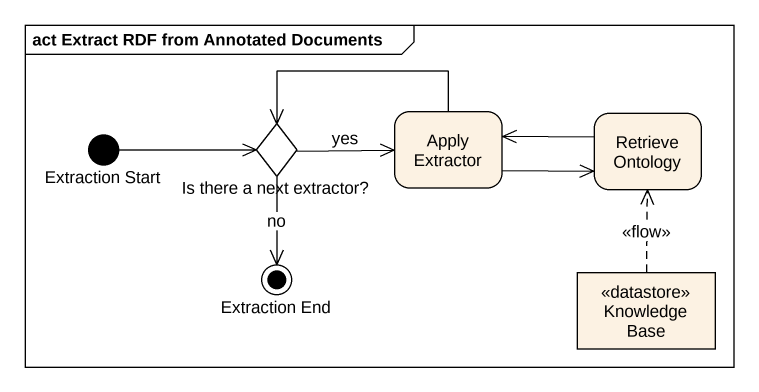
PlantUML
@startuml
mainframe act Extract RDF from Annotated Documents
hide empty description
state "Extraction Start" as Extraction_Start <<start>>
state "Is there a next extractor?" as Is_there_a_next_extractor <<choice>>
state "Apply Extractor" as Apply_Extractor
state "Retrieve Ontology" as Retrieve_Ontology
state "Extraction End" as Extraction_End <<end>>
state "Knowledge Base" as Knowledge_Base <<datastore>>
Extraction_Start -right-> Is_there_a_next_extractor
Is_there_a_next_extractor -right-> Apply_Extractor : yes
Is_there_a_next_extractor --> Extraction_End : no
Apply_Extractor -left-> Is_there_a_next_extractor
Apply_Extractor -right-> Retrieve_Ontology
Retrieve_Ontology -left-> Apply_Extractor
Knowledge_Base -up[dashed]-> Retrieve_Ontology : <<flow>>
@enduml
